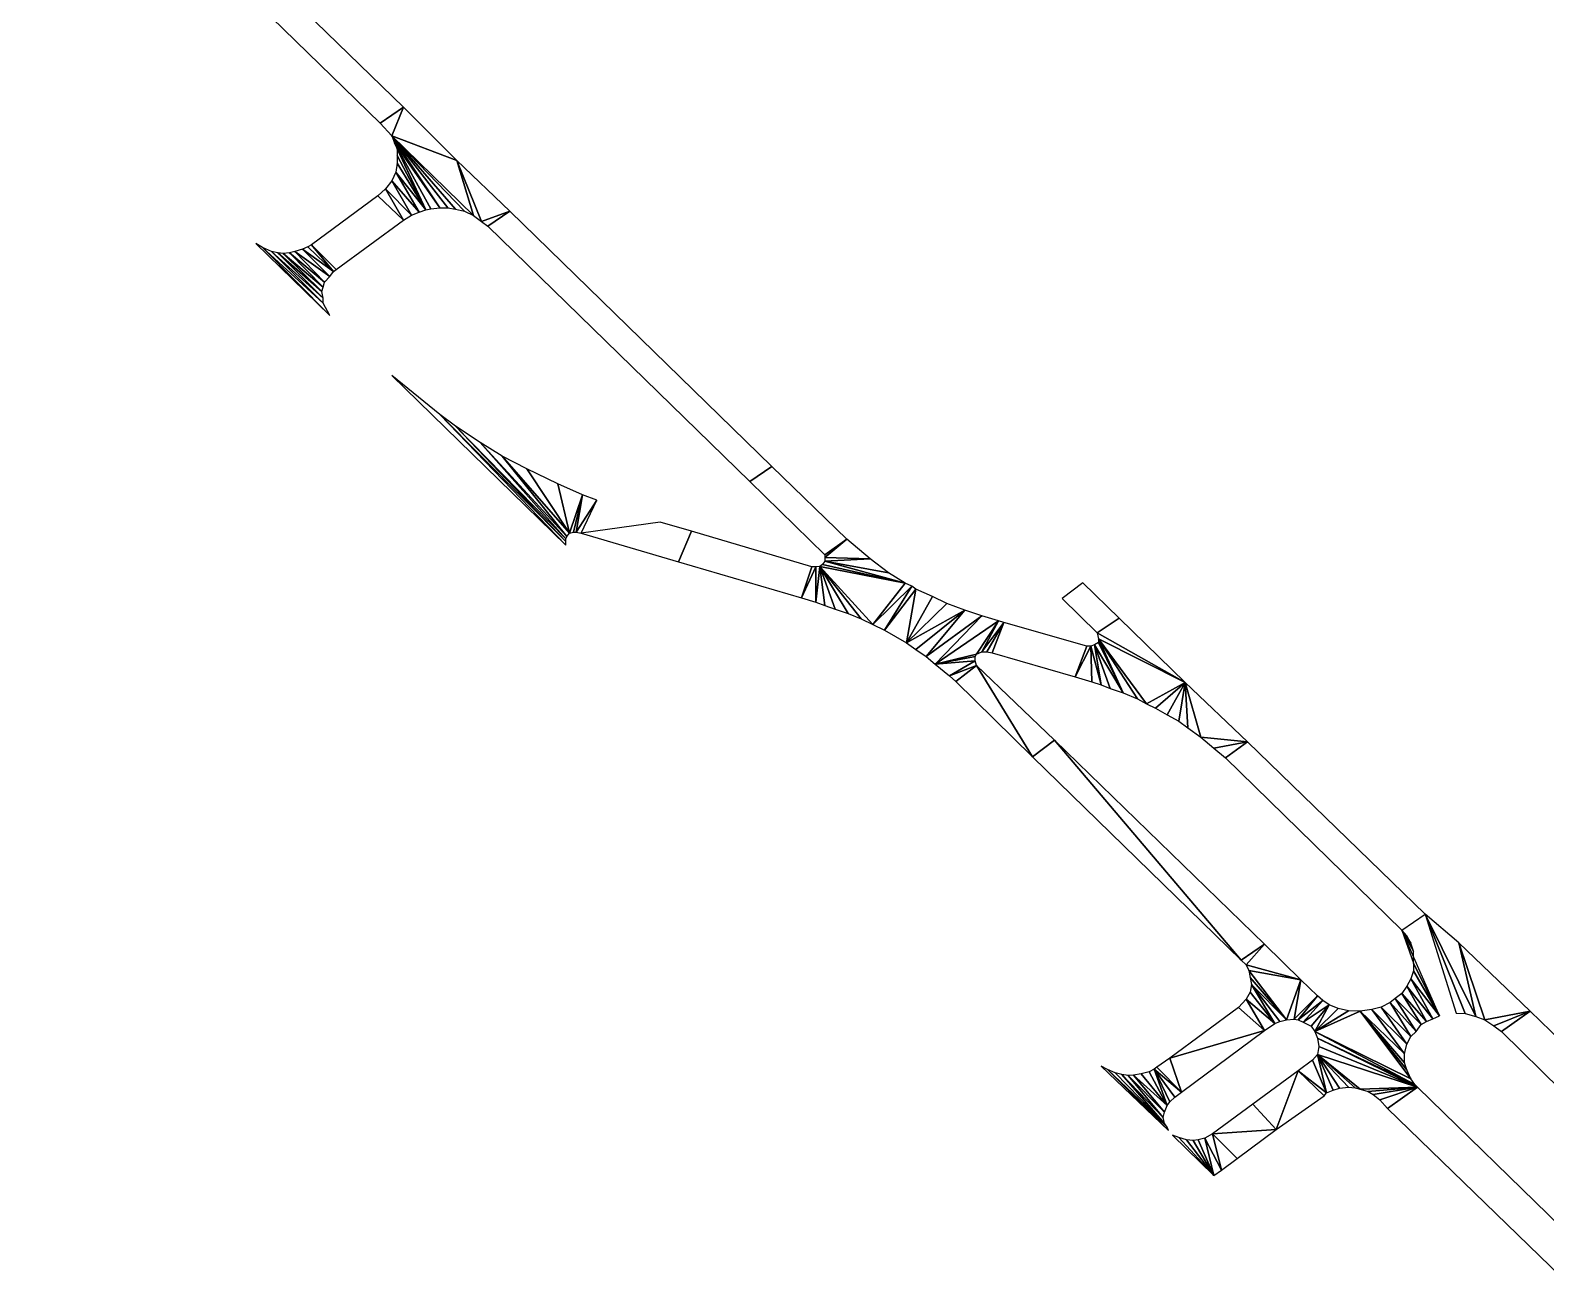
# Model space of a CAD drawing. Extents: x -35426928 to -35396732, y 11996534 to 12011444.
# Drawn here: x -35423336 to -35418660, y 12001857 to 12005702 of the extents above; entities that cross this region are included whole.
import ezdxf

# ---------------------------------------------------------------- set-up
doc = ezdxf.new("R2010")
doc.units = 0

msp = doc.modelspace()

# ---------------------------------------------------------------- linework, layer by layer
at = {"layer": 'mg_to_dxf', "color": 52}
for points in [[(-35423336, 12006467), (-35422256, 12005416), (-35422184, 12005465), (-35423268, 12006516)], [(-35422220, 12005377), (-35422220, 12005377), (-35422184, 12005465), (-35422256, 12005416)], [(-35422020, 12005301), (-35422020, 12005301), (-35422184, 12005465), (-35422220, 12005377)], [(-35421968, 12005131), (-35421968, 12005131), (-35422020, 12005301), (-35422220, 12005377)], [(-35421968, 12005131), (-35421968, 12005131), (-35422220, 12005377), (-35421996, 12005144)], [(-35422220, 12005377), (-35422220, 12005377), (-35422212, 12005355), (-35422072, 12005155)], [(-35422220, 12005377), (-35422220, 12005377), (-35422024, 12005151), (-35421996, 12005144)], [(-35422220, 12005377), (-35422220, 12005377), (-35422048, 12005155), (-35422024, 12005151)], [(-35422220, 12005377), (-35422220, 12005377), (-35422072, 12005155), (-35422048, 12005155)], [(-35422212, 12005355), (-35422212, 12005355), (-35422204, 12005337), (-35422116, 12005149)], [(-35422212, 12005355), (-35422212, 12005355), (-35422100, 12005152), (-35422072, 12005155)], [(-35422212, 12005355), (-35422212, 12005355), (-35422116, 12005149), (-35422100, 12005152)], [(-35422204, 12005337), (-35422204, 12005337), (-35422204, 12005316), (-35422116, 12005149)], [(-35422204, 12005316), (-35422204, 12005316), (-35422204, 12005293), (-35422116, 12005149)], [(-35422208, 12005265), (-35422208, 12005265), (-35422220, 12005238), (-35422136, 12005141)], [(-35422204, 12005293), (-35422204, 12005293), (-35422208, 12005265), (-35422116, 12005149)], [(-35422208, 12005265), (-35422208, 12005265), (-35422136, 12005141), (-35422116, 12005149)], [(-35421944, 12005113), (-35421944, 12005113), (-35422020, 12005301), (-35421968, 12005131)], [(-35421944, 12005113), (-35421944, 12005113), (-35421856, 12005144), (-35422020, 12005301)], [(-35422240, 12005213), (-35422240, 12005213), (-35422264, 12005192), (-35422184, 12005117)], [(-35422220, 12005238), (-35422220, 12005238), (-35422240, 12005213), (-35422160, 12005132)], [(-35422240, 12005213), (-35422240, 12005213), (-35422184, 12005117), (-35422160, 12005132)], [(-35422220, 12005238), (-35422220, 12005238), (-35422160, 12005132), (-35422136, 12005141)], [(-35422392, 12004965), (-35422184, 12005117), (-35422264, 12005192), (-35422468, 12005041)], [(-35421944, 12005113), (-35421944, 12005113), (-35421924, 12005098), (-35421856, 12005144)], [(-35421924, 12005098), (-35421116, 12004310), (-35421048, 12004357), (-35421856, 12005144)], [(-35422620, 12005032), (-35422620, 12005032), (-35422640, 12005045), (-35422412, 12004823)], [(-35422592, 12005020), (-35422592, 12005020), (-35422620, 12005032), (-35422432, 12004861)], [(-35422620, 12005032), (-35422620, 12005032), (-35422412, 12004823), (-35422432, 12004861)], [(-35422496, 12005027), (-35422496, 12005027), (-35422520, 12005020), (-35422412, 12004943)], [(-35422496, 12005027), (-35422496, 12005027), (-35422400, 12004958), (-35422480, 12005034)], [(-35422496, 12005027), (-35422496, 12005027), (-35422412, 12004943), (-35422400, 12004958)], [(-35422400, 12004958), (-35422400, 12004958), (-35422468, 12005041), (-35422480, 12005034)], [(-35422400, 12004958), (-35422400, 12004958), (-35422392, 12004965), (-35422468, 12005041)], [(-35422572, 12005016), (-35422572, 12005016), (-35422592, 12005020), (-35422432, 12004876)], [(-35422592, 12005020), (-35422592, 12005020), (-35422432, 12004861), (-35422432, 12004876)], [(-35422556, 12005014), (-35422556, 12005014), (-35422572, 12005016), (-35422436, 12004897)], [(-35422572, 12005016), (-35422572, 12005016), (-35422432, 12004876), (-35422436, 12004897)], [(-35422536, 12005016), (-35422536, 12005016), (-35422556, 12005014), (-35422432, 12004910)], [(-35422556, 12005014), (-35422556, 12005014), (-35422436, 12004897), (-35422432, 12004910)], [(-35422520, 12005020), (-35422520, 12005020), (-35422536, 12005016), (-35422428, 12004925)], [(-35422536, 12005016), (-35422536, 12005016), (-35422432, 12004910), (-35422428, 12004925)], [(-35422520, 12005020), (-35422520, 12005020), (-35422428, 12004925), (-35422412, 12004943)], [(-35422072, 12004517), (-35422072, 12004517), (-35422220, 12004637), (-35421684, 12004114)], [(-35422024, 12004481), (-35422024, 12004481), (-35422072, 12004517), (-35421684, 12004125)], [(-35422072, 12004517), (-35422072, 12004517), (-35421684, 12004114), (-35421684, 12004125)], [(-35421948, 12004431), (-35421948, 12004431), (-35422024, 12004481), (-35421684, 12004134)], [(-35422024, 12004481), (-35422024, 12004481), (-35421684, 12004125), (-35421684, 12004134)], [(-35421880, 12004389), (-35421880, 12004389), (-35421948, 12004431), (-35421680, 12004141)], [(-35421948, 12004431), (-35421948, 12004431), (-35421684, 12004134), (-35421680, 12004141)], [(-35421804, 12004349), (-35421804, 12004349), (-35421880, 12004389), (-35421672, 12004151)], [(-35421880, 12004389), (-35421880, 12004389), (-35421680, 12004141), (-35421672, 12004151)], [(-35421708, 12004303), (-35421708, 12004303), (-35421804, 12004349), (-35421672, 12004151)], [(-35421116, 12004310), (-35420884, 12004084), (-35420816, 12004133), (-35421048, 12004357)], [(-35421708, 12004303), (-35421708, 12004303), (-35421672, 12004151), (-35421632, 12004269)], [(-35421632, 12004269), (-35421632, 12004269), (-35421672, 12004151), (-35421660, 12004154)], [(-35421632, 12004269), (-35421632, 12004269), (-35421660, 12004154), (-35421652, 12004154)], [(-35421652, 12004154), (-35421652, 12004154), (-35421588, 12004253), (-35421632, 12004269)], [(-35421652, 12004154), (-35421652, 12004154), (-35421636, 12004151), (-35421588, 12004253)], [(-35421636, 12004151), (-35421336, 12004063), (-35421296, 12004157), (-35421392, 12004185)], [(-35421336, 12004063), (-35420956, 12003952), (-35420924, 12004047), (-35421296, 12004157)], [(-35420884, 12004076), (-35420884, 12004076), (-35420816, 12004133), (-35420884, 12004084)], [(-35420744, 12004072), (-35420744, 12004072), (-35420816, 12004133), (-35420884, 12004076)], [(-35420912, 12004047), (-35420912, 12004047), (-35420924, 12004047), (-35420956, 12003952)], [(-35420912, 12004047), (-35420912, 12004047), (-35420956, 12003952), (-35420912, 12003938)], [(-35420900, 12004048), (-35420900, 12004048), (-35420912, 12004047), (-35420912, 12003938)], [(-35420900, 12004048), (-35420900, 12004048), (-35420912, 12003938), (-35420884, 12003928)], [(-35420892, 12004054), (-35420892, 12004054), (-35420900, 12004048), (-35420636, 12003997)], [(-35420772, 12003887), (-35420772, 12003887), (-35420900, 12004048), (-35420812, 12003903)], [(-35420772, 12003887), (-35420772, 12003887), (-35420736, 12003869), (-35420900, 12004048)], [(-35420900, 12004048), (-35420900, 12004048), (-35420852, 12003917), (-35420812, 12003903)], [(-35420852, 12003917), (-35420852, 12003917), (-35420900, 12004048), (-35420884, 12003928)], [(-35420900, 12004048), (-35420900, 12004048), (-35420736, 12003869), (-35420636, 12003997)], [(-35420636, 12003997), (-35420636, 12003997), (-35420884, 12004065), (-35420892, 12004054)], [(-35420884, 12004065), (-35420884, 12004065), (-35420744, 12004072), (-35420884, 12004076)], [(-35420688, 12004029), (-35420688, 12004029), (-35420744, 12004072), (-35420884, 12004065)], [(-35420636, 12003997), (-35420636, 12003997), (-35420688, 12004029), (-35420884, 12004065)], [(-35420636, 12003997), (-35420636, 12003997), (-35420736, 12003869), (-35420616, 12003987)], [(-35419976, 12003889), (-35420088, 12003998), (-35420152, 12003949), (-35420044, 12003843)], [(-35420736, 12003869), (-35420736, 12003869), (-35420700, 12003852), (-35420616, 12003987)], [(-35420616, 12003987), (-35420616, 12003987), (-35420700, 12003852), (-35420604, 12003978)], [(-35420632, 12003813), (-35420632, 12003813), (-35420604, 12003978), (-35420700, 12003852)], [(-35420632, 12003813), (-35420632, 12003813), (-35420552, 12003956), (-35420604, 12003978)], [(-35420508, 12003934), (-35420508, 12003934), (-35420552, 12003956), (-35420632, 12003813)], [(-35420452, 12003913), (-35420452, 12003913), (-35420508, 12003934), (-35420632, 12003813)], [(-35420452, 12003913), (-35420452, 12003913), (-35420632, 12003813), (-35420604, 12003792)], [(-35420452, 12003913), (-35420452, 12003913), (-35420604, 12003792), (-35420572, 12003771)], [(-35420400, 12003896), (-35420400, 12003896), (-35420452, 12003913), (-35420572, 12003771)], [(-35420400, 12003896), (-35420400, 12003896), (-35420572, 12003771), (-35420544, 12003747)], [(-35420348, 12003881), (-35420348, 12003881), (-35420400, 12003896), (-35420544, 12003747)], [(-35420348, 12003881), (-35420348, 12003881), (-35420544, 12003747), (-35420416, 12003778)], [(-35420400, 12003785), (-35420400, 12003785), (-35420348, 12003881), (-35420416, 12003778)], [(-35420332, 12003875), (-35420332, 12003875), (-35420348, 12003881), (-35420400, 12003785)], [(-35420384, 12003785), (-35420384, 12003785), (-35420332, 12003875), (-35420400, 12003785)], [(-35420384, 12003785), (-35420384, 12003785), (-35420368, 12003782), (-35420332, 12003875)], [(-35420368, 12003782), (-35420112, 12003708), (-35420076, 12003802), (-35420332, 12003875)], [(-35420044, 12003843), (-35420044, 12003843), (-35419772, 12003690), (-35419976, 12003889)], [(-35420052, 12003806), (-35420052, 12003806), (-35419964, 12003658), (-35420040, 12003814)], [(-35420040, 12003825), (-35420040, 12003825), (-35419772, 12003690), (-35420044, 12003843)], [(-35419964, 12003658), (-35419964, 12003658), (-35419920, 12003640), (-35420040, 12003825)], [(-35419964, 12003658), (-35419964, 12003658), (-35420040, 12003825), (-35420040, 12003814)], [(-35419920, 12003640), (-35419920, 12003640), (-35419892, 12003624), (-35420040, 12003825)], [(-35420040, 12003825), (-35420040, 12003825), (-35419892, 12003624), (-35419772, 12003690)], [(-35420416, 12003778), (-35420416, 12003778), (-35420544, 12003747), (-35420420, 12003770)], [(-35420544, 12003747), (-35420544, 12003747), (-35420420, 12003757), (-35420420, 12003770)], [(-35420064, 12003802), (-35420064, 12003802), (-35420076, 12003802), (-35420112, 12003708)], [(-35420064, 12003802), (-35420064, 12003802), (-35420112, 12003708), (-35420060, 12003692)], [(-35420064, 12003802), (-35420064, 12003802), (-35420032, 12003683), (-35420052, 12003806)], [(-35420032, 12003683), (-35420032, 12003683), (-35420064, 12003802), (-35420060, 12003692)], [(-35420052, 12003806), (-35420052, 12003806), (-35420004, 12003672), (-35419964, 12003658)], [(-35420032, 12003683), (-35420032, 12003683), (-35420004, 12003672), (-35420052, 12003806)], [(-35420544, 12003747), (-35420544, 12003747), (-35420500, 12003711), (-35420420, 12003757)], [(-35420500, 12003711), (-35420500, 12003711), (-35420416, 12003743), (-35420420, 12003757)], [(-35420500, 12003711), (-35420500, 12003711), (-35420480, 12003693), (-35420416, 12003743)], [(-35420244, 12003461), (-35420244, 12003461), (-35420416, 12003743), (-35420480, 12003693)], [(-35420244, 12003461), (-35420244, 12003461), (-35420176, 12003512), (-35420416, 12003743)], [(-35419772, 12003690), (-35419772, 12003690), (-35419892, 12003624), (-35419864, 12003611)], [(-35419828, 12003591), (-35419828, 12003591), (-35419772, 12003690), (-35419864, 12003611)], [(-35419792, 12003571), (-35419792, 12003571), (-35419772, 12003690), (-35419828, 12003591)], [(-35419764, 12003550), (-35419764, 12003550), (-35419772, 12003690), (-35419792, 12003571)], [(-35419580, 12003507), (-35419580, 12003507), (-35419772, 12003690), (-35419724, 12003522)], [(-35419724, 12003522), (-35419724, 12003522), (-35419772, 12003690), (-35419764, 12003550)], [(-35420244, 12003461), (-35420244, 12003461), (-35419600, 12002834), (-35420176, 12003512)], [(-35420176, 12003512), (-35420176, 12003512), (-35419600, 12002834), (-35419528, 12002883)], [(-35419684, 12003488), (-35419684, 12003488), (-35419580, 12003507), (-35419724, 12003522)], [(-35419684, 12003488), (-35419684, 12003488), (-35419648, 12003458), (-35419580, 12003507)], [(-35419648, 12003458), (-35419104, 12002926), (-35419032, 12002975), (-35419580, 12003507)], [(-35418876, 12002660), (-35418876, 12002660), (-35418928, 12002887), (-35419032, 12002975)], [(-35418876, 12002660), (-35418876, 12002660), (-35419032, 12002975), (-35418908, 12002669)], [(-35418908, 12002669), (-35418908, 12002669), (-35419032, 12002975), (-35418936, 12002670)], [(-35419104, 12002926), (-35419104, 12002926), (-35419076, 12002886), (-35419088, 12002909)], [(-35419104, 12002926), (-35419104, 12002926), (-35419068, 12002861), (-35419076, 12002886)], [(-35419068, 12002824), (-35419068, 12002824), (-35419068, 12002861), (-35419104, 12002926)], [(-35419068, 12002824), (-35419068, 12002824), (-35418988, 12002662), (-35419104, 12002926)], [(-35419584, 12002819), (-35419584, 12002819), (-35419528, 12002883), (-35419600, 12002834)], [(-35419416, 12002773), (-35419416, 12002773), (-35419528, 12002883), (-35419584, 12002819)], [(-35418708, 12002676), (-35418708, 12002676), (-35418928, 12002887), (-35418848, 12002649)], [(-35418848, 12002649), (-35418848, 12002649), (-35418928, 12002887), (-35418876, 12002660)], [(-35419576, 12002802), (-35419576, 12002802), (-35419416, 12002773), (-35419584, 12002819)], [(-35419576, 12002802), (-35419576, 12002802), (-35419572, 12002780), (-35419460, 12002650)], [(-35419576, 12002802), (-35419576, 12002802), (-35419460, 12002650), (-35419416, 12002773)], [(-35419572, 12002780), (-35419572, 12002780), (-35419568, 12002758), (-35419460, 12002650)], [(-35419068, 12002801), (-35419068, 12002801), (-35419076, 12002776), (-35418988, 12002662)], [(-35419068, 12002824), (-35419068, 12002824), (-35419068, 12002801), (-35418988, 12002662)], [(-35419572, 12002735), (-35419572, 12002735), (-35419584, 12002713), (-35419496, 12002638)], [(-35419568, 12002758), (-35419568, 12002758), (-35419572, 12002735), (-35419496, 12002638)], [(-35419568, 12002758), (-35419568, 12002758), (-35419480, 12002644), (-35419460, 12002650)], [(-35419568, 12002758), (-35419568, 12002758), (-35419496, 12002638), (-35419480, 12002644)], [(-35419416, 12002773), (-35419416, 12002773), (-35419460, 12002650), (-35419436, 12002652)], [(-35419416, 12002773), (-35419416, 12002773), (-35419436, 12002652), (-35419364, 12002724)], [(-35419104, 12002731), (-35419104, 12002731), (-35419124, 12002715), (-35419044, 12002635)], [(-35419088, 12002753), (-35419088, 12002753), (-35419104, 12002731), (-35419028, 12002644)], [(-35419028, 12002644), (-35419028, 12002644), (-35419104, 12002731), (-35419044, 12002635)], [(-35419076, 12002776), (-35419076, 12002776), (-35419088, 12002753), (-35419008, 12002653)], [(-35419088, 12002753), (-35419088, 12002753), (-35419028, 12002644), (-35419008, 12002653)], [(-35419076, 12002776), (-35419076, 12002776), (-35419008, 12002653), (-35418988, 12002662)], [(-35419820, 12002531), (-35419820, 12002531), (-35419528, 12002617), (-35419608, 12002688)], [(-35419584, 12002713), (-35419584, 12002713), (-35419608, 12002688), (-35419528, 12002617)], [(-35419584, 12002713), (-35419584, 12002713), (-35419528, 12002617), (-35419496, 12002638)], [(-35419364, 12002724), (-35419364, 12002724), (-35419436, 12002652), (-35419424, 12002649)], [(-35419424, 12002649), (-35419424, 12002649), (-35419348, 12002709), (-35419364, 12002724)], [(-35419424, 12002649), (-35419424, 12002649), (-35419408, 12002642), (-35419348, 12002709)], [(-35419328, 12002696), (-35419328, 12002696), (-35419348, 12002709), (-35419408, 12002642)], [(-35419328, 12002696), (-35419328, 12002696), (-35419408, 12002642), (-35419384, 12002630)], [(-35419372, 12002613), (-35419372, 12002613), (-35419328, 12002696), (-35419384, 12002630)], [(-35419372, 12002613), (-35419372, 12002613), (-35419300, 12002684), (-35419328, 12002696)], [(-35419088, 12002574), (-35419088, 12002574), (-35419168, 12002689), (-35419196, 12002681)], [(-35419076, 12002598), (-35419076, 12002598), (-35419140, 12002703), (-35419168, 12002689)], [(-35419088, 12002574), (-35419088, 12002574), (-35419076, 12002598), (-35419168, 12002689)], [(-35419060, 12002614), (-35419060, 12002614), (-35419124, 12002715), (-35419140, 12002703)], [(-35419076, 12002598), (-35419076, 12002598), (-35419060, 12002614), (-35419140, 12002703)], [(-35419060, 12002614), (-35419060, 12002614), (-35419044, 12002635), (-35419124, 12002715)], [(-35419372, 12002613), (-35419372, 12002613), (-35419268, 12002677), (-35419300, 12002684)], [(-35419372, 12002613), (-35419372, 12002613), (-35419232, 12002676), (-35419268, 12002677)], [(-35419076, 12002467), (-35419076, 12002467), (-35419232, 12002676), (-35419372, 12002613)], [(-35419096, 12002545), (-35419096, 12002545), (-35419196, 12002681), (-35419232, 12002676)], [(-35419076, 12002467), (-35419076, 12002467), (-35419088, 12002495), (-35419232, 12002676)], [(-35419088, 12002495), (-35419088, 12002495), (-35419096, 12002517), (-35419232, 12002676)], [(-35419096, 12002517), (-35419096, 12002517), (-35419096, 12002545), (-35419232, 12002676)], [(-35419096, 12002545), (-35419096, 12002545), (-35419088, 12002574), (-35419196, 12002681)], [(-35418820, 12002631), (-35418820, 12002631), (-35418708, 12002676), (-35418848, 12002649)], [(-35418820, 12002631), (-35418820, 12002631), (-35418796, 12002613), (-35418708, 12002676)], [(-35418796, 12002613), (-35418612, 12002432), (-35418612, 12002584), (-35418708, 12002676)], [(-35419820, 12002531), (-35419820, 12002531), (-35419784, 12002426), (-35419528, 12002617)], [(-35419064, 12002450), (-35419064, 12002450), (-35419076, 12002467), (-35419372, 12002613)], [(-35419064, 12002450), (-35419064, 12002450), (-35419372, 12002613), (-35419364, 12002593)], [(-35419056, 12002442), (-35419056, 12002442), (-35419064, 12002450), (-35419364, 12002593)], [(-35419056, 12002442), (-35419056, 12002442), (-35419364, 12002593), (-35419360, 12002567)], [(-35419056, 12002442), (-35419056, 12002442), (-35419360, 12002567), (-35419364, 12002543)], [(-35420012, 12002496), (-35420012, 12002496), (-35420032, 12002507), (-35419824, 12002308)], [(-35419868, 12002497), (-35419868, 12002497), (-35419784, 12002426), (-35419860, 12002503)], [(-35419820, 12002531), (-35419820, 12002531), (-35419860, 12002503), (-35419784, 12002426)], [(-35419380, 12002525), (-35419380, 12002525), (-35419424, 12002492), (-35419336, 12002424)], [(-35419364, 12002543), (-35419364, 12002543), (-35419380, 12002525), (-35419336, 12002424)], [(-35419056, 12002442), (-35419056, 12002442), (-35419364, 12002543), (-35419232, 12002436)], [(-35419248, 12002440), (-35419248, 12002440), (-35419364, 12002543), (-35419268, 12002442)], [(-35419232, 12002436), (-35419232, 12002436), (-35419364, 12002543), (-35419248, 12002440)], [(-35419364, 12002543), (-35419364, 12002543), (-35419296, 12002439), (-35419268, 12002442)], [(-35419364, 12002543), (-35419364, 12002543), (-35419316, 12002432), (-35419296, 12002439)], [(-35419364, 12002543), (-35419364, 12002543), (-35419336, 12002424), (-35419316, 12002432)], [(-35419836, 12002330), (-35419836, 12002330), (-35420012, 12002496), (-35419828, 12002318)], [(-35419988, 12002486), (-35419988, 12002486), (-35420012, 12002496), (-35419836, 12002330)], [(-35420012, 12002496), (-35420012, 12002496), (-35419824, 12002308), (-35419828, 12002318)], [(-35419968, 12002481), (-35419968, 12002481), (-35419988, 12002486), (-35419836, 12002330)], [(-35419948, 12002478), (-35419948, 12002478), (-35419968, 12002481), (-35419840, 12002348)], [(-35419968, 12002481), (-35419968, 12002481), (-35419836, 12002330), (-35419840, 12002348)], [(-35419932, 12002479), (-35419932, 12002479), (-35419948, 12002478), (-35419836, 12002365)], [(-35419948, 12002478), (-35419948, 12002478), (-35419840, 12002348), (-35419836, 12002365)], [(-35419908, 12002483), (-35419908, 12002483), (-35419932, 12002479), (-35419828, 12002385)], [(-35419932, 12002479), (-35419932, 12002479), (-35419836, 12002365), (-35419828, 12002385)], [(-35419908, 12002483), (-35419908, 12002483), (-35419828, 12002385), (-35419884, 12002489)], [(-35419828, 12002385), (-35419828, 12002385), (-35419868, 12002497), (-35419884, 12002489)], [(-35419828, 12002385), (-35419828, 12002385), (-35419820, 12002397), (-35419868, 12002497)], [(-35419868, 12002497), (-35419868, 12002497), (-35419804, 12002411), (-35419784, 12002426)], [(-35419820, 12002397), (-35419820, 12002397), (-35419804, 12002411), (-35419868, 12002497)], [(-35419492, 12002311), (-35419492, 12002311), (-35419424, 12002492), (-35419564, 12002389)], [(-35419492, 12002311), (-35419492, 12002311), (-35419344, 12002415), (-35419424, 12002492)], [(-35419336, 12002424), (-35419336, 12002424), (-35419424, 12002492), (-35419344, 12002415)], [(-35419056, 12002442), (-35419056, 12002442), (-35419232, 12002436), (-35419208, 12002428)], [(-35419056, 12002442), (-35419056, 12002442), (-35419208, 12002428), (-35419192, 12002419)], [(-35419172, 12002403), (-35419172, 12002403), (-35419056, 12002442), (-35419192, 12002419)], [(-35419172, 12002403), (-35419172, 12002403), (-35419148, 12002376), (-35419056, 12002442)], [(-35419148, 12002376), (-35418612, 12001857), (-35418612, 12002010), (-35419056, 12002442)], [(-35419688, 12002298), (-35419688, 12002298), (-35419492, 12002311), (-35419564, 12002389)], [(-35419492, 12002311), (-35419492, 12002311), (-35419688, 12002298), (-35419612, 12002222)], [(-35419792, 12002286), (-35419792, 12002286), (-35419812, 12002294), (-35419684, 12002169)], [(-35419792, 12002286), (-35419792, 12002286), (-35419684, 12002169), (-35419768, 12002279)], [(-35419684, 12002169), (-35419684, 12002169), (-35419748, 12002277), (-35419768, 12002279)], [(-35419684, 12002169), (-35419684, 12002169), (-35419732, 12002279), (-35419748, 12002277)], [(-35419684, 12002169), (-35419684, 12002169), (-35419712, 12002284), (-35419732, 12002279)], [(-35419660, 12002186), (-35419660, 12002186), (-35419688, 12002298), (-35419712, 12002284)], [(-35419684, 12002169), (-35419684, 12002169), (-35419660, 12002186), (-35419712, 12002284)], [(-35419660, 12002186), (-35419660, 12002186), (-35419612, 12002222), (-35419688, 12002298)]]:
    msp.add_3dface(points, dxfattribs=at)

doc.saveas('drawing.dxf')
